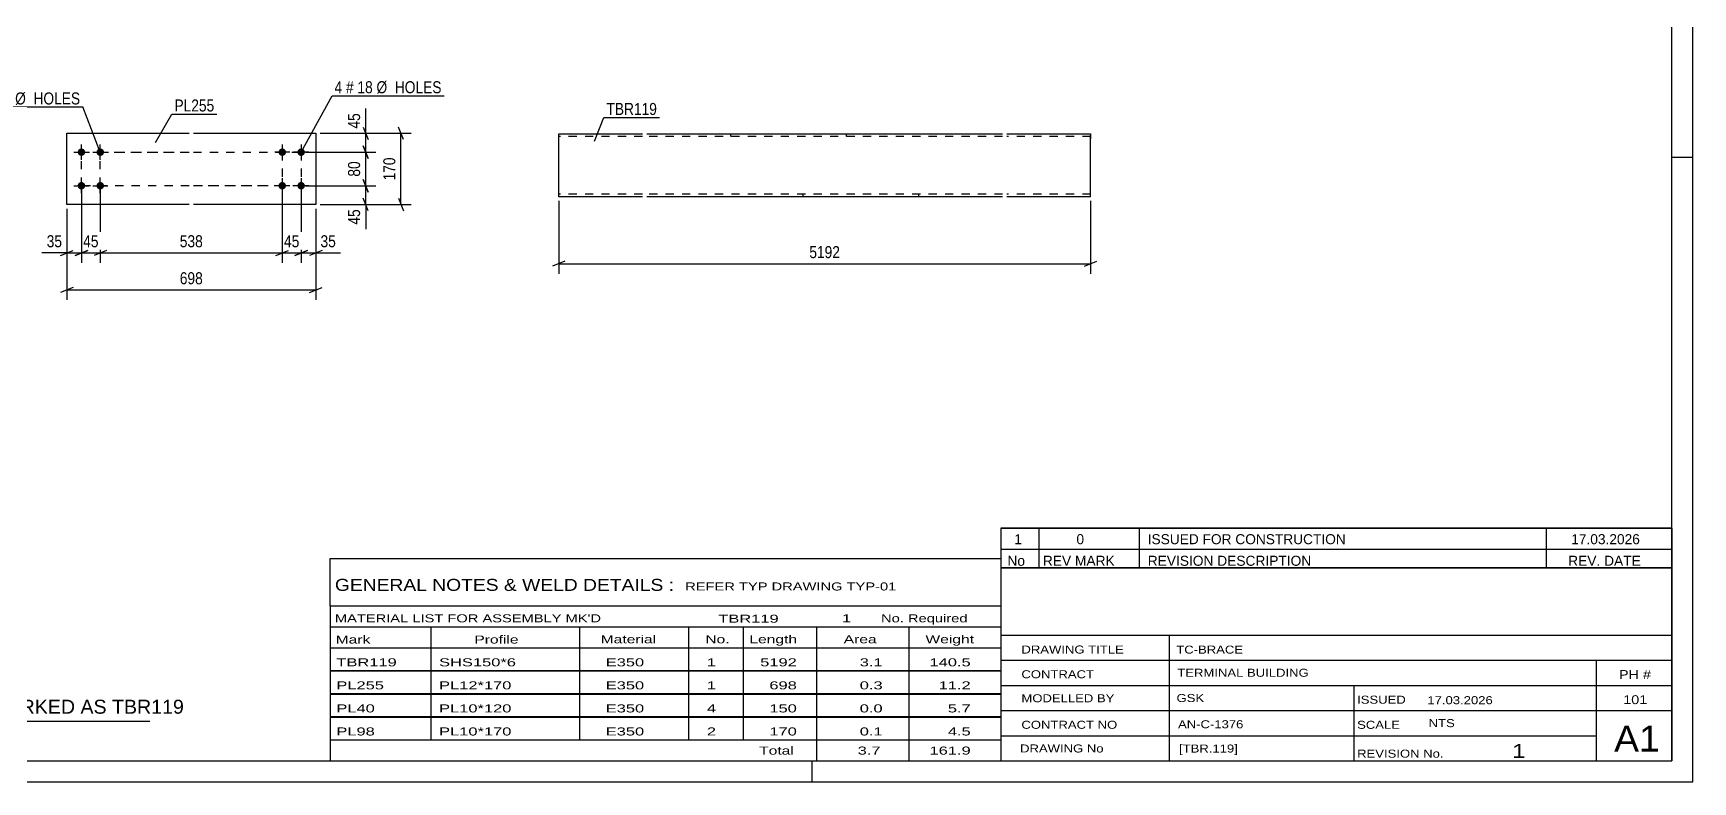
# Model space of a CAD drawing. Header units: millimetres. Extents: x 0 to 594, y 0 to 420.
# Drawn here: x 198.2 to 594, y 0 to 178.6 of the extents above; entities that cross this region are included whole.
import ezdxf

# ---------------------------------------------------------------- set-up
doc = ezdxf.new("R2010")
doc.units = ezdxf.units.MM
doc.linetypes.add('DXK_LINE_DOT2', pattern=[3.9198, 1.9599, -1.9599])
doc.styles.add('Arial', font='ARIAL.TTF', dxfattribs={"height": 0.2})
doc.styles.add('Arial Narrow', font='ARIALN.TTF', dxfattribs={"height": 0.2})

# ---------------------------------------------------------------- blocks, each defined once
blk = doc.blocks.new('Unknown-580871072-1129')
at = {"color": 5, "linetype": 'Continuous'}
for p, q in [((594, 0), (594, 420)), ((589, 5), (589, 415)), ((594, 149), (589, 149)), ((5, 5), (589, 5)), ((384, 0), (384, 5)), ((0, 0), (594, 0))]:
    blk.add_line(p, q, dxfattribs=at)
blk = doc.blocks.new('Part-580871072-3517 - 3516')
at = {"color": 2, "linetype": 'Continuous'}
for p, q in [((206.2, 154.73), (235.4, 154.73)), ((206.2, 137.73), (206.2, 154.73)), ((236.4, 154.73), (265.6, 154.73)), ((265.6, 154.73), (265.6, 137.73)), ((235.4, 137.73), (206.2, 137.73)), ((265.6, 137.73), (236.4, 137.73))]:
    blk.add_line(p, q, dxfattribs=at)
blk = doc.blocks.new('Bolt-580871072-3518 - 3516')
at = {"linetype": 'Continuous'}
for points in [[(257.6, 149.33, -1), (257.6, 151.13, -1)], [(262.1, 149.33, -1), (262.1, 151.13, -1)], [(257.6, 141.33, -1), (257.6, 143.13, -1)], [(262.1, 141.33, -1), (262.1, 143.13, -1)]]:
    blk.add_hatch(color=1, dxfattribs=at).paths.add_polyline_path(points)
at = {"color": 1, "linetype": 'Continuous'}
for p, q in [((257.6, 152.03), (257.6, 148.43)), ((262.1, 152.03), (262.1, 148.43)), ((259.4, 150.23), (255.8, 150.23)), ((263.9, 150.23), (260.3, 150.23)), ((257.6, 144.03), (257.6, 140.43)), ((262.1, 144.03), (262.1, 140.43)), ((259.4, 142.23), (255.8, 142.23)), ((263.9, 142.23), (260.3, 142.23))]:
    blk.add_line(p, q, dxfattribs=at)
blk = doc.blocks.new('Bolt-580871072-3519 - 3516')
at = {"linetype": 'Continuous'}
for points in [[(209.7, 151.13, -1), (209.7, 149.33, -1)], [(214.2, 151.13, -1), (214.2, 149.33, -1)], [(209.7, 143.13, -1), (209.7, 141.33, -1)], [(214.2, 143.13, -1), (214.2, 141.33, -1)]]:
    blk.add_hatch(color=1, dxfattribs=at).paths.add_polyline_path(points)
at = {"color": 1, "linetype": 'Continuous'}
for p, q in [((209.7, 148.43), (209.7, 152.03)), ((214.2, 148.43), (214.2, 152.03)), ((207.9, 150.23), (211.5, 150.23)), ((212.4, 150.23), (216, 150.23)), ((209.7, 140.43), (209.7, 144.03)), ((214.2, 140.43), (214.2, 144.03)), ((207.9, 142.23), (211.5, 142.23)), ((212.4, 142.23), (216, 142.23))]:
    blk.add_line(p, q, dxfattribs=at)
blk = doc.blocks.new('Part-580871072-2435 - 2427')
at = {"color": 2, "linetype": 'Continuous'}
for p, q in [((323.52, 139.7), (323.52, 154.61)), ((323.52, 154.61), (343.52, 154.61)), ((344.52, 154.61), (429.39, 154.61)), ((430.39, 154.61), (450.39, 154.61)), ((450.39, 154.61), (450.39, 154.52)), ((450.39, 154.52), (450.39, 153.41)), ((450.39, 139.61), (450.39, 153.41)), ((323.52, 139.61), (323.52, 139.7)), ((343.52, 139.61), (323.52, 139.61)), ((429.39, 139.61), (344.52, 139.61)), ((450.39, 139.61), (430.39, 139.61))]:
    blk.add_line(p, q, dxfattribs=at)
at = {"color": 7, "linetype": 'DXK_LINE_DOT2'}
for p, q in [((364.52, 154.61), (364.52, 154.01)), ((392.05, 154.61), (392.05, 154.01)), ((343.52, 154.01), (323.52, 154.01)), ((429.39, 154.01), (344.52, 154.01)), ((450.39, 154.01), (430.39, 154.01)), ((450.39, 153.41), (450.39, 154.26)), ((323.52, 140.21), (323.52, 140.26)), ((343.52, 140.21), (323.52, 140.21)), ((429.39, 140.21), (344.52, 140.21)), ((381.86, 139.61), (381.86, 140.21)), ((409.39, 139.61), (409.39, 140.21)), ((450.39, 140.21), (430.39, 140.21)), ((450.39, 140.21), (450.39, 140.26))]:
    blk.add_line(p, q, dxfattribs=at)
blk = doc.blocks.new('Rectangle-580871072-3692 - 3516')
at = {"color": 1, "linetype": 'DXK_LINE_DOT2'}
for p, q in [((209.7, 150.23), (235.4, 150.23)), ((209.7, 142.23), (209.7, 150.23)), ((236.4, 150.23), (262.1, 150.23)), ((262.1, 150.23), (262.1, 142.23)), ((235.4, 142.23), (209.7, 142.23)), ((262.1, 142.23), (236.4, 142.23))]:
    blk.add_line(p, q, dxfattribs=at)
blk = doc.blocks.new('Rectangle-580871072-3702 - 3516')
at = {"color": 1, "linetype": 'DXK_LINE_DOT2'}
for p, q in [((214.2, 150.23), (235.4, 150.23)), ((214.2, 142.23), (214.2, 150.23)), ((236.4, 150.23), (257.6, 150.23)), ((257.6, 150.23), (257.6, 142.23)), ((235.4, 142.23), (214.2, 142.23)), ((257.6, 142.23), (236.4, 142.23))]:
    blk.add_line(p, q, dxfattribs=at)
blk = doc.blocks.new('StraightDimension-580871072-3524 - 3516')
at = {"color": 7, "linetype": 'Continuous'}
for p, q in [((262.1, 141.23), (262.1, 123.8)), ((265.6, 136.73), (265.6, 123.8)), ((260.6, 125.6), (263.6, 126.8)), ((267.1, 126.8), (264.1, 125.6)), ((262.1, 126.2), (265.6, 126.2))]:
    blk.add_line(p, q, dxfattribs=at)
at = {"color": 0}
blk.add_wipeout([(270.98, 126.95), (270.98, 131.15), (266.12, 131.15), (266.12, 126.95)], dxfattribs=at)
at = {"color": 7, "linetype": 'Continuous'}
blk.add_line((265.6, 126.2), (271.51, 126.2), dxfattribs=at)
blk.add_line((265.6, 126.2), (271.51, 126.2), dxfattribs=at)
at = {"color": 3, "style": 'Arial Narrow'}
blk.add_text('35', height=2.863, dxfattribs=at).set_placement((266.72, 127.55))
blk = doc.blocks.new('StraightDimension-580871072-3525 - 3516')
at = {"color": 7, "linetype": 'Continuous'}
for p, q in [((257.6, 141.23), (257.6, 123.8)), ((262.1, 141.23), (262.1, 123.8)), ((256.1, 125.6), (259.1, 126.8)), ((263.6, 126.8), (260.6, 125.6)), ((257.6, 126.2), (262.1, 126.2))]:
    blk.add_line(p, q, dxfattribs=at)
at = {"color": 0}
blk.add_wipeout([(262.28, 126.95), (262.28, 131.15), (257.42, 131.15), (257.42, 126.95)], dxfattribs=at)
at = {"color": 3, "style": 'Arial Narrow'}
blk.add_text('45', height=2.863, dxfattribs=at).set_placement((258.02, 127.55))
blk = doc.blocks.new('StraightDimension-580871072-3526 - 3516')
at = {"color": 7, "linetype": 'Continuous'}
for p, q in [((214.2, 141.23), (214.2, 123.8)), ((257.6, 141.23), (257.6, 123.8)), ((215.7, 126.8), (212.7, 125.6)), ((256.1, 125.6), (259.1, 126.8)), ((214.2, 126.2), (257.6, 126.2))]:
    blk.add_line(p, q, dxfattribs=at)
at = {"color": 0}
blk.add_wipeout([(239.24, 126.95), (239.24, 131.15), (232.56, 131.15), (232.56, 126.95)], dxfattribs=at)
at = {"color": 3, "style": 'Arial Narrow'}
blk.add_text('538', height=2.863, dxfattribs=at).set_placement((233.16, 127.55))
blk = doc.blocks.new('StraightDimension-580871072-3527 - 3516')
at = {"color": 7, "linetype": 'Continuous'}
for p, q in [((209.7, 141.23), (209.7, 123.8)), ((214.2, 141.23), (214.2, 123.8)), ((208.2, 125.6), (211.2, 126.8)), ((215.7, 126.8), (212.7, 125.6)), ((209.7, 126.2), (214.2, 126.2))]:
    blk.add_line(p, q, dxfattribs=at)
at = {"color": 0}
blk.add_wipeout([(214.38, 126.95), (214.38, 131.15), (209.52, 131.15), (209.52, 126.95)], dxfattribs=at)
at = {"color": 3, "style": 'Arial Narrow'}
blk.add_text('45', height=2.863, dxfattribs=at).set_placement((210.12, 127.55))
blk = doc.blocks.new('StraightDimension-580871072-3528 - 3516')
at = {"color": 7, "linetype": 'Continuous'}
for p, q in [((209.7, 141.23), (209.7, 123.8)), ((206.2, 136.73), (206.2, 123.8)), ((204.7, 125.6), (207.7, 126.8)), ((211.2, 126.8), (208.2, 125.6)), ((206.2, 126.2), (209.7, 126.2))]:
    blk.add_line(p, q, dxfattribs=at)
at = {"color": 0}
blk.add_wipeout([(205.67, 126.95), (205.67, 131.15), (200.82, 131.15), (200.82, 126.95)], dxfattribs=at)
at = {"color": 7, "linetype": 'Continuous'}
blk.add_line((206.2, 126.2), (200.29, 126.2), dxfattribs=at)
blk.add_line((206.2, 126.2), (200.29, 126.2), dxfattribs=at)
at = {"color": 3, "style": 'Arial Narrow'}
blk.add_text('35', height=2.863, dxfattribs=at).set_placement((201.42, 127.55))
blk = doc.blocks.new('StraightDimension-580871072-3544 - 3516')
at = {"color": 7, "linetype": 'Continuous'}
for p, q in [((206.2, 136.73), (206.2, 114.97)), ((265.6, 136.73), (265.6, 114.97)), ((207.7, 117.97), (204.7, 116.77)), ((206.2, 117.37), (265.6, 117.37)), ((264.1, 116.77), (267.1, 117.97))]:
    blk.add_line(p, q, dxfattribs=at)
at = {"color": 0}
blk.add_wipeout([(239.24, 118.12), (239.24, 122.32), (232.56, 122.32), (232.56, 118.12)], dxfattribs=at)
at = {"color": 3, "style": 'Arial Narrow'}
blk.add_text('698', height=2.863, dxfattribs=at).set_placement((233.16, 118.72))
blk = doc.blocks.new('StraightDimension-580871072-3564 - 3516')
at = {"color": 7, "linetype": 'Continuous'}
for p, q in [((266.6, 154.73), (288.31, 154.73)), ((286.51, 153.23), (285.31, 156.23)), ((285.91, 137.73), (285.91, 154.73)), ((285.31, 139.23), (286.51, 136.23)), ((266.6, 137.73), (288.31, 137.73))]:
    blk.add_line(p, q, dxfattribs=at)
at = {"color": 0}
blk.add_wipeout([(285.16, 149.57), (280.96, 149.57), (280.96, 142.89), (285.16, 142.89)], dxfattribs=at)
at = {"color": 3, "style": 'Arial Narrow'}
blk.add_text('170', height=2.863, rotation=90.0002, dxfattribs=at).set_placement((284.56, 143.49))
blk = doc.blocks.new('StraightDimension-580871072-3666 - 3516')
at = {"color": 7, "linetype": 'Continuous'}
for p, q in [((266.6, 154.73), (279.9, 154.73)), ((276.9, 156.23), (278.1, 153.23)), ((277.5, 150.23), (277.5, 154.73)), ((278.1, 148.73), (276.9, 151.73)), ((263.1, 150.23), (279.9, 150.23))]:
    blk.add_line(p, q, dxfattribs=at)
at = {"color": 0}
blk.add_wipeout([(276.75, 160.11), (272.55, 160.11), (272.55, 155.26), (276.75, 155.26)], dxfattribs=at)
at = {"color": 7, "linetype": 'Continuous'}
blk.add_line((277.5, 154.73), (277.5, 160.64), dxfattribs=at)
blk.add_line((277.5, 154.73), (277.5, 160.64), dxfattribs=at)
at = {"color": 3, "style": 'Arial Narrow'}
blk.add_text('45', height=2.863, rotation=90.0002, dxfattribs=at).set_placement((276.15, 155.86))
blk = doc.blocks.new('StraightDimension-580871072-3667 - 3516')
at = {"color": 7, "linetype": 'Continuous'}
for p, q in [((276.9, 151.73), (278.1, 148.73)), ((263.1, 150.23), (279.9, 150.23)), ((277.5, 142.23), (277.5, 150.23)), ((278.1, 140.73), (276.9, 143.73)), ((263.1, 142.23), (279.9, 142.23))]:
    blk.add_line(p, q, dxfattribs=at)
at = {"color": 0}
blk.add_wipeout([(276.75, 148.66), (272.55, 148.66), (272.55, 143.8), (276.75, 143.8)], dxfattribs=at)
at = {"color": 3, "style": 'Arial Narrow'}
blk.add_text('80', height=2.863, rotation=90.0002, dxfattribs=at).set_placement((276.15, 144.4))
blk = doc.blocks.new('StraightDimension-580871072-3668 - 3516')
at = {"color": 7, "linetype": 'Continuous'}
for p, q in [((276.9, 143.73), (278.1, 140.73)), ((263.1, 142.23), (279.9, 142.23)), ((278.1, 136.23), (276.9, 139.23)), ((277.5, 137.73), (277.5, 142.23)), ((266.6, 137.73), (279.9, 137.73))]:
    blk.add_line(p, q, dxfattribs=at)
at = {"color": 0}
blk.add_wipeout([(276.75, 137.21), (272.55, 137.21), (272.55, 132.35), (276.75, 132.35)], dxfattribs=at)
at = {"color": 7, "linetype": 'Continuous'}
blk.add_line((277.5, 137.73), (277.5, 131.83), dxfattribs=at)
blk.add_line((277.5, 137.73), (277.5, 131.83), dxfattribs=at)
at = {"color": 3, "style": 'Arial Narrow'}
blk.add_text('45', height=2.863, rotation=90.0002, dxfattribs=at).set_placement((276.15, 132.95))
blk = doc.blocks.new('StraightDimension-580871072-2440 - 2427')
at = {"color": 7, "linetype": 'Continuous'}
for p, q in [((323.52, 138.61), (323.52, 121.21)), ((450.39, 138.61), (450.39, 121.21)), ((325.02, 124.21), (322.02, 123.01)), ((323.52, 123.61), (450.39, 123.61)), ((448.89, 123.01), (451.89, 124.21))]:
    blk.add_line(p, q, dxfattribs=at)
at = {"color": 0}
blk.add_wipeout([(391.21, 124.36), (391.21, 128.56), (382.7, 128.56), (382.7, 124.36)], dxfattribs=at)
at = {"color": 3, "style": 'Arial Narrow'}
blk.add_text('5192', height=2.863, dxfattribs=at).set_placement((383.3, 124.96))
blk = doc.blocks.new('Unknown-580871072-4390')
at = {"color": 7, "linetype": 'Continuous'}
blk.add_line((156, 14.5), (226, 14.5), dxfattribs=at)
at = {"color": 7, "style": 'Arial'}
blk.add_text('ONE-TCH-BRACE MARKED AS TBR119', height=3.3428, dxfattribs=at).set_placement((147.99, 16.25))
blk = doc.blocks.new('Unknown-580871072-4387')
at = {"color": 7, "linetype": 'Continuous'}
for p, q in [((429, 51.05), (429, 5)), ((429, 51.05), (589, 51.05)), ((589, 51), (589, 5)), ((429, 35), (589, 35)), ((469.14, 35), (469.14, 5)), ((429, 29), (589, 29)), ((571, 5.05), (571, 29.05)), ((429, 23), (589, 23)), ((513.14, 23), (513.14, 5)), ((429, 17), (589, 17)), ((429, 11), (571, 11)), ((429, 5), (589, 5))]:
    blk.add_line(p, q, dxfattribs=at)
at = {"color": 7, "style": 'Arial Narrow'}
for s, height, width, p in [('DRAWING TITLE', 1.9089, 1.425378, (433.88, 30.61)), ('TC-BRACE', 1.909, 1.425378, (470.81, 30.59)), ('CONTRACT', 1.909, 1.425378, (433.88, 24.71)), ('TERMINAL BUILDING', 1.9089, 1.425378, (471.06, 25.07)), ('MODELLED BY', 1.9089, 1.425378, (433.88, 18.98)), ('GSK', 1.909, 1.425378, (470.88, 19.04)), ('ISSUED', 1.909, 1.425378, (513.94, 18.64)), ('17.03.2026', 1.909, 1.425378, (530.69, 18.52)), ('CONTRACT NO', 1.9089, 1.425378, (433.88, 12.66)), ('AN-C-1376', 1.909, 1.425378, (471.23, 12.78)), ('SCALE', 1.909, 1.425378, (513.94, 12.65)), ('A1', 6.204, 1.25, (575.24, 7.2)), ('DRAWING No', 1.909, 1.425378, (433.56, 7)), ('[TBR.119]', 1.909, 1.425378, (471.46, 6.99)), ('1', 3.34, 1.5, (550.91, 5.68)), ('REVISION No.', 1.9089, 1.425378, (513.94, 5.77))]:
    blk.add_text(s, height=height, dxfattribs=dict(at, width=width)).set_placement(p)
at = {"color": 7, "linetype": 'Continuous', "style": 'Arial Narrow'}
for s, height, width, p in [('PH #', 2.1, 1.42538, (576.4, 24.55)), ('101', 2.1, 1.42538, (577.41, 18.55)), ('NTS', 1.909, 1.425378, (531, 13.05))]:
    blk.add_text(s, height=height, dxfattribs=dict(at, width=width)).set_placement(p)
blk = doc.blocks.new('Unknown-580871072-4388')
at = {"color": 7, "linetype": 'Continuous'}
for p, q in [((429, 60.55), (589, 60.55)), ((589, 60.55), (429, 60.55)), ((429, 60.55), (429, 55.55)), ((438, 60.55), (438, 55.55)), ((462, 60.55), (462, 55.55)), ((559, 60.55), (559, 55.55)), ((589, 60.55), (589, 55.55)), ((429, 55.55), (589, 55.55)), ((429, 55.55), (429, 51.05)), ((429, 55.55), (589, 55.55)), ((438, 55.55), (438, 51.05)), ((462, 55.55), (462, 51.05)), ((559, 55.55), (559, 51.05)), ((589, 55.55), (589, 51.05)), ((589, 51.05), (429, 51.05))]:
    blk.add_line(p, q, dxfattribs=at)
at = {"color": 7, "linetype": 'Continuous', "style": 'Arial Narrow'}
for s, height, width, p in [('1', 2.39, 1.196471, (432.16, 56.7)), ('0', 2.39, 1.196471, (447, 56.7)), ('ISSUED FOR CONSTRUCTION', 2.3861, 1.196471, (464, 56.7)), ('17.03.2026', 2.386, 1.196471, (565, 56.7)), ('No', 2.386, 1.2, (430.54, 51.55)), ('REV MARK', 2.386, 1.2, (439, 51.55)), ('REVISION DESCRIPTION', 2.3861, 1.2, (464, 51.55)), ('REV. DATE', 2.386, 1.2, (564.28, 51.55))]:
    blk.add_text(s, height=height, dxfattribs=dict(at, width=width)).set_placement(p)
blk = doc.blocks.new('Unknown-580871072-4389')
at = {"color": 7, "linetype": 'Continuous'}
for p, q in [((269, 53.25), (429, 53.25)), ((269, 42), (269, 53.25)), ((429, 53.25), (429, 42)), ((269, 42), (429, 42)), ((269, 42), (269, 37)), ((429, 42), (429, 37)), ((269, 37), (429, 37)), ((269, 37), (269, 32)), ((293, 37), (293, 32)), ((328.5, 37), (328.5, 32)), ((354.5, 37), (354.5, 32)), ((367.5, 37), (367.5, 32)), ((385, 37), (385, 32)), ((407, 37), (407, 32)), ((429, 37), (429, 32)), ((269, 32), (429, 32)), ((269, 31.95), (269, 26.55)), ((269, 31.95), (429, 31.95)), ((293, 32), (293, 26.5)), ((328.5, 32), (328.5, 26.5)), ((354.5, 32), (354.5, 26.5)), ((367.5, 32), (367.5, 26.5)), ((385, 32), (385, 26.5)), ((407, 32), (407, 26.5)), ((429, 31.95), (429, 26.55)), ((269, 26.55), (429, 26.55)), ((269, 26.45), (269, 21.05)), ((269, 26.45), (429, 26.45)), ((293, 26.5), (293, 21)), ((328.5, 26.5), (328.5, 21)), ((354.5, 26.5), (354.5, 21)), ((367.5, 26.5), (367.5, 21)), ((385, 26.5), (385, 21)), ((407, 26.5), (407, 21)), ((429, 26.45), (429, 21.05)), ((269, 21.05), (429, 21.05)), ((269, 20.95), (269, 15.55)), ((269, 20.95), (429, 20.95)), ((293, 21), (293, 15.5)), ((328.5, 21), (328.5, 15.5)), ((354.5, 21), (354.5, 15.5)), ((367.5, 21), (367.5, 15.5)), ((385, 21), (385, 15.5)), ((407, 21), (407, 15.5)), ((429, 20.95), (429, 15.55)), ((269, 15.55), (429, 15.55)), ((269, 15.45), (269, 10.05)), ((269, 15.45), (429, 15.45)), ((293, 15.5), (293, 10)), ((328.5, 15.5), (328.5, 10)), ((354.5, 15.5), (354.5, 10)), ((367.5, 15.5), (367.5, 10)), ((385, 15.5), (385, 10)), ((407, 15.5), (407, 10)), ((429, 15.45), (429, 10.05)), ((269, 10.05), (429, 10.05)), ((269, 10), (429, 10)), ((269, 10), (269, 5)), ((385, 10), (385, 5)), ((407, 10), (407, 5)), ((429, 10), (429, 5)), ((269, 5), (429, 5))]:
    blk.add_line(p, q, dxfattribs=at)
at = {"color": 7, "style": 'Arial Narrow'}
for s, height, width, p in [('GENERAL NOTES & WELD DETAILS :', 2.8633, 1.4, (270.15, 45.56)), ('REFER TYP DRAWING TYP-01', 1.9089, 1.6, (353.7, 45.66)), ("MATERIAL LIST FOR ASSEMBLY MK'D", 1.9089, 1.6, (270.15, 38.06)), ('TBR119', 1.909, 1.794707, (361.59, 37.97)), ('1', 1.91, 1.794707, (391.08, 38.06)), ('No. Required', 1.9089, 1.6, (400.41, 38.06)), ('Mark', 1.909, 1.7, (270.34, 33)), ('Profile', 1.909, 1.7, (303.41, 33)), ('Material', 1.909, 1.7, (333.54, 33.06)), ('No.', 1.909, 1.7, (358.5, 33.06)), ('Length', 1.909, 1.7, (369, 33.06)), ('Area', 1.909, 1.7, (391.5, 33.06)), ('Weight', 1.909, 1.7, (411, 33.06))]:
    blk.add_text(s, height=height, dxfattribs=dict(at, width=width)).set_placement(p)
at = {"color": 7, "linetype": 'Continuous', "style": 'Arial Narrow'}
for s, height, width, p in [('TBR119', 1.909, 1.794707, (270.5, 27.56)), ('SHS150*6', 1.909, 1.794707, (295, 27.56)), ('E350', 1.909, 1.794707, (334.74, 27.56)), ('1', 1.91, 1.794707, (358.86, 27.56)), ('5192', 1.909, 1.794707, (371.58, 27.56)), ('3.1', 1.909, 1.794707, (395.32, 27.56)), ('140.5', 1.909, 1.794707, (411.96, 27.56)), ('PL255', 1.909, 1.794707, (270.5, 22.06)), ('PL12*170', 1.909, 1.794707, (295, 22.06)), ('E350', 1.909, 1.794707, (334.74, 22.06)), ('1', 1.91, 1.794707, (358.86, 22.06)), ('698', 1.909, 1.794707, (373.77, 22.06)), ('0.3', 1.909, 1.794707, (395.32, 22.06)), ('11.2', 1.909, 1.794707, (414.14, 22.06)), ('PL40', 1.909, 1.794707, (270.5, 16.56)), ('PL10*120', 1.909, 1.794707, (295, 16.56)), ('E350', 1.909, 1.794707, (334.74, 16.56)), ('4', 1.91, 1.794707, (358.86, 16.56)), ('150', 1.909, 1.794707, (373.77, 16.56)), ('0.0', 1.909, 1.794707, (395.32, 16.56)), ('5.7', 1.909, 1.794707, (416.33, 16.56)), ('PL98', 1.909, 1.794707, (270.5, 11.06)), ('PL10*170', 1.909, 1.794707, (295, 11.06)), ('E350', 1.909, 1.794707, (334.74, 11.06)), ('2', 1.91, 1.794707, (358.86, 11.06)), ('170', 1.909, 1.794707, (373.77, 11.06)), ('0.1', 1.909, 1.794707, (395.32, 11.06)), ('4.5', 1.909, 1.794707, (416.33, 11.06)), ('Total', 1.909, 1.7, (371.33, 6.5)), ('3.7', 1.909, 1.794707, (394.83, 6.5)), ('161.9', 1.909, 1.794707, (411.96, 6.5))]:
    blk.add_text(s, height=height, dxfattribs=dict(at, width=width)).set_placement(p)
blk = doc.blocks.new('Mark-580871072-3570 - 3516')
at = {"color": 0}
blk.add_wipeout([(271.89, 164.3), (271.89, 167.3), (270.06, 167.3), (270.06, 164.3)], dxfattribs=at)
blk.add_wipeout([(271.89, 164.3), (271.89, 167.3), (270.06, 167.3), (270.06, 164.3)], dxfattribs=at)
at = {"color": 7, "linetype": 'Continuous'}
blk.add_line((262.1, 150.23), (269.46, 163.7), dxfattribs=at)
at = {"color": 0}
blk.add_wipeout([(274.62, 164.3), (274.62, 167.3), (272.79, 167.3), (272.79, 164.3)], dxfattribs=at)
blk.add_wipeout([(274.62, 164.3), (274.62, 167.3), (272.79, 167.3), (272.79, 164.3)], dxfattribs=at)
at = {"color": 3, "style": 'Arial Narrow'}
blk.add_text('4', height=2.86, dxfattribs=at).set_placement((270.06, 164.3))
at = {"color": 0}
blk.add_wipeout([(279.17, 164.3), (279.17, 167.3), (275.52, 167.3), (275.52, 164.3)], dxfattribs=at)
blk.add_wipeout([(279.17, 164.3), (279.17, 167.3), (275.52, 167.3), (275.52, 164.3)], dxfattribs=at)
at = {"color": 3, "style": 'Arial Narrow'}
blk.add_text('#', height=2.86, dxfattribs=at).set_placement((272.79, 164.3))
at = {"color": 0}
blk.add_wipeout([(295.6, 164.3), (295.6, 167.3), (280.07, 167.3), (280.07, 164.3)], dxfattribs=at)
blk.add_wipeout([(295.6, 164.3), (295.6, 167.3), (280.07, 167.3), (280.07, 164.3)], dxfattribs=at)
at = {"color": 7, "linetype": 'Continuous'}
blk.add_line((269.46, 163.7), (296.2, 163.7), dxfattribs=at)
at = {"color": 3, "style": 'Arial Narrow'}
for s, p in [('18', (275.52, 164.3)), ('Ø  HOLES', (280.07, 164.3))]:
    blk.add_text(s, height=2.863, dxfattribs=at).set_placement(p)
blk = doc.blocks.new('Mark-580871072-3567 - 3516')
at = {"color": 0}
blk.add_wipeout([(241.4, 159.94), (241.4, 162.94), (231.89, 162.94), (231.89, 159.94)], dxfattribs=at)
blk.add_wipeout([(241.4, 159.94), (241.4, 162.94), (231.89, 162.94), (231.89, 159.94)], dxfattribs=at)
at = {"color": 30, "linetype": 'Continuous'}
for p, q in [((227.36, 152.57), (231.29, 159.34)), ((231.29, 159.34), (242, 159.34))]:
    blk.add_line(p, q, dxfattribs=at)
at = {"color": 3, "style": 'Arial Narrow'}
blk.add_text('PL255', height=2.863, dxfattribs=at).set_placement((231.89, 159.94))
blk = doc.blocks.new('Mark-580871072-3571 - 3516')
at = {"color": 0}
blk.add_wipeout([(185.71, 161.62), (185.71, 164.62), (183.88, 164.62), (183.88, 161.62)], dxfattribs=at)
blk.add_wipeout([(185.71, 161.62), (185.71, 164.62), (183.88, 164.62), (183.88, 161.62)], dxfattribs=at)
blk.add_wipeout([(188.44, 161.62), (188.44, 164.62), (186.61, 164.62), (186.61, 161.62)], dxfattribs=at)
blk.add_wipeout([(188.44, 161.62), (188.44, 164.62), (186.61, 164.62), (186.61, 161.62)], dxfattribs=at)
at = {"color": 3, "style": 'Arial Narrow'}
blk.add_text('4', height=2.86, dxfattribs=at).set_placement((183.88, 161.62))
at = {"color": 0}
blk.add_wipeout([(192.99, 161.62), (192.99, 164.62), (189.34, 164.62), (189.34, 161.62)], dxfattribs=at)
blk.add_wipeout([(192.99, 161.62), (192.99, 164.62), (189.34, 164.62), (189.34, 161.62)], dxfattribs=at)
at = {"color": 3, "style": 'Arial Narrow'}
blk.add_text('#', height=2.86, dxfattribs=at).set_placement((186.61, 161.62))
at = {"color": 0}
blk.add_wipeout([(209.42, 161.62), (209.42, 164.62), (193.89, 164.62), (193.89, 161.62)], dxfattribs=at)
blk.add_wipeout([(209.42, 161.62), (209.42, 164.62), (193.89, 164.62), (193.89, 161.62)], dxfattribs=at)
at = {"color": 7, "linetype": 'Continuous'}
for p in [(183.28, 161.02), (214.2, 150.23)]:
    blk.add_line(p, (210.02, 161.02), dxfattribs=at)
at = {"color": 3, "style": 'Arial Narrow'}
for s, p in [('18', (189.34, 161.62)), ('Ø  HOLES', (193.89, 161.62))]:
    blk.add_text(s, height=2.863, dxfattribs=at).set_placement(p)
blk = doc.blocks.new('Mark-580871072-2431 - 2427')
at = {"color": 0}
blk.add_wipeout([(346.96, 159.11), (346.96, 162.11), (334.91, 162.11), (334.91, 159.11)], dxfattribs=at)
blk.add_wipeout([(346.96, 159.11), (346.96, 162.11), (334.91, 162.11), (334.91, 159.11)], dxfattribs=at)
at = {"color": 30, "linetype": 'Continuous'}
for p, q in [((332.08, 152.86), (334.31, 158.51)), ((334.31, 158.51), (347.56, 158.51))]:
    blk.add_line(p, q, dxfattribs=at)
at = {"color": 3, "style": 'Arial Narrow'}
blk.add_text('TBR119', height=2.863, dxfattribs=at).set_placement((334.91, 159.11))

msp = doc.modelspace()

# ---------------------------------------------------------------- block references
for name in ['Unknown-580871072-1129', 'Part-580871072-3517 - 3516', 'Part-580871072-2435 - 2427', 'Bolt-580871072-3519 - 3516', 'Bolt-580871072-3518 - 3516', 'Rectangle-580871072-3692 - 3516', 'Rectangle-580871072-3702 - 3516', 'Unknown-580871072-4388', 'Unknown-580871072-4389', 'Unknown-580871072-4387', 'Unknown-580871072-4390']:
    msp.add_blockref(name, (0, 0))

# ---------------------------------------------------------------- next in the draw order: block references
for name in ['Mark-580871072-3571 - 3516', 'Mark-580871072-3567 - 3516', 'Mark-580871072-2431 - 2427', 'StraightDimension-580871072-3524 - 3516', 'StraightDimension-580871072-2440 - 2427']:
    msp.add_blockref(name, (0, 0))

# ---------------------------------------------------------------- next in the draw order: block references
msp.add_blockref('StraightDimension-580871072-3525 - 3516', (0, 0))

# ---------------------------------------------------------------- next in the draw order: block references
msp.add_blockref('StraightDimension-580871072-3526 - 3516', (0, 0))

# ---------------------------------------------------------------- next in the draw order: block references
msp.add_blockref('StraightDimension-580871072-3527 - 3516', (0, 0))

# ---------------------------------------------------------------- next in the draw order: block references
msp.add_blockref('StraightDimension-580871072-3528 - 3516', (0, 0))

# ---------------------------------------------------------------- next in the draw order: block references
msp.add_blockref('StraightDimension-580871072-3544 - 3516', (0, 0))

# ---------------------------------------------------------------- next in the draw order: block references
msp.add_blockref('StraightDimension-580871072-3564 - 3516', (0, 0))

# ---------------------------------------------------------------- next in the draw order: block references
msp.add_blockref('StraightDimension-580871072-3666 - 3516', (0, 0))

# ---------------------------------------------------------------- next in the draw order: block references
msp.add_blockref('StraightDimension-580871072-3667 - 3516', (0, 0))

# ---------------------------------------------------------------- next in the draw order: block references
for name in ['Mark-580871072-3570 - 3516', 'StraightDimension-580871072-3668 - 3516']:
    msp.add_blockref(name, (0, 0))

doc.saveas('drawing.dxf')
